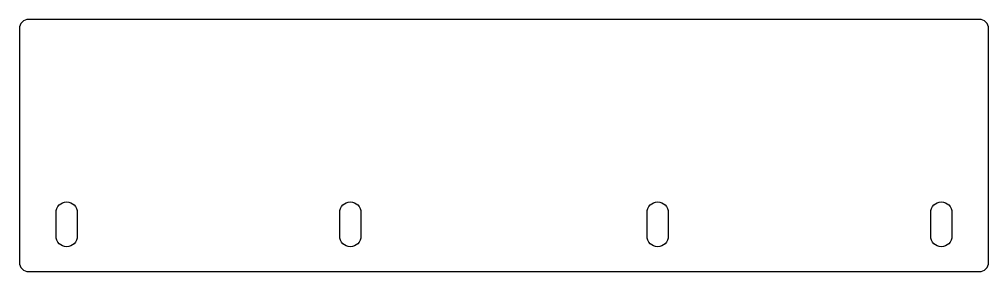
# Model space of a CAD drawing. Header units: millimetres. Extents: x -2 to 203, y -53 to 0.
import ezdxf

# ---------------------------------------------------------------- set-up
doc = ezdxf.new("R2010")
doc.units = ezdxf.units.MM

msp = doc.modelspace()

# ---------------------------------------------------------------- linework, layer by layer
for points in [[(203, -2, 0.414214), (201, 0), (0, 0, 0.414214), (-2, -2), (-2, -51.33, 0.414214), (0, -53.33), (201, -53.33, 0.414214), (203, -51.33)], [(5.75, -45.83), (5.75, -40.83, -1), (10.25, -40.83), (10.25, -45.83, -1)], [(65.75, -45.83), (65.75, -40.83, -1), (70.25, -40.83), (70.25, -45.83, -1)], [(135.25, -40.83), (135.25, -45.83, -1), (130.75, -45.83), (130.75, -40.83, -1)], [(195.25, -40.83), (195.25, -45.83, -1), (190.75, -45.83), (190.75, -40.83, -1)]]:
    msp.add_lwpolyline(points, format="xyb", close=True)

doc.saveas('drawing.dxf')
